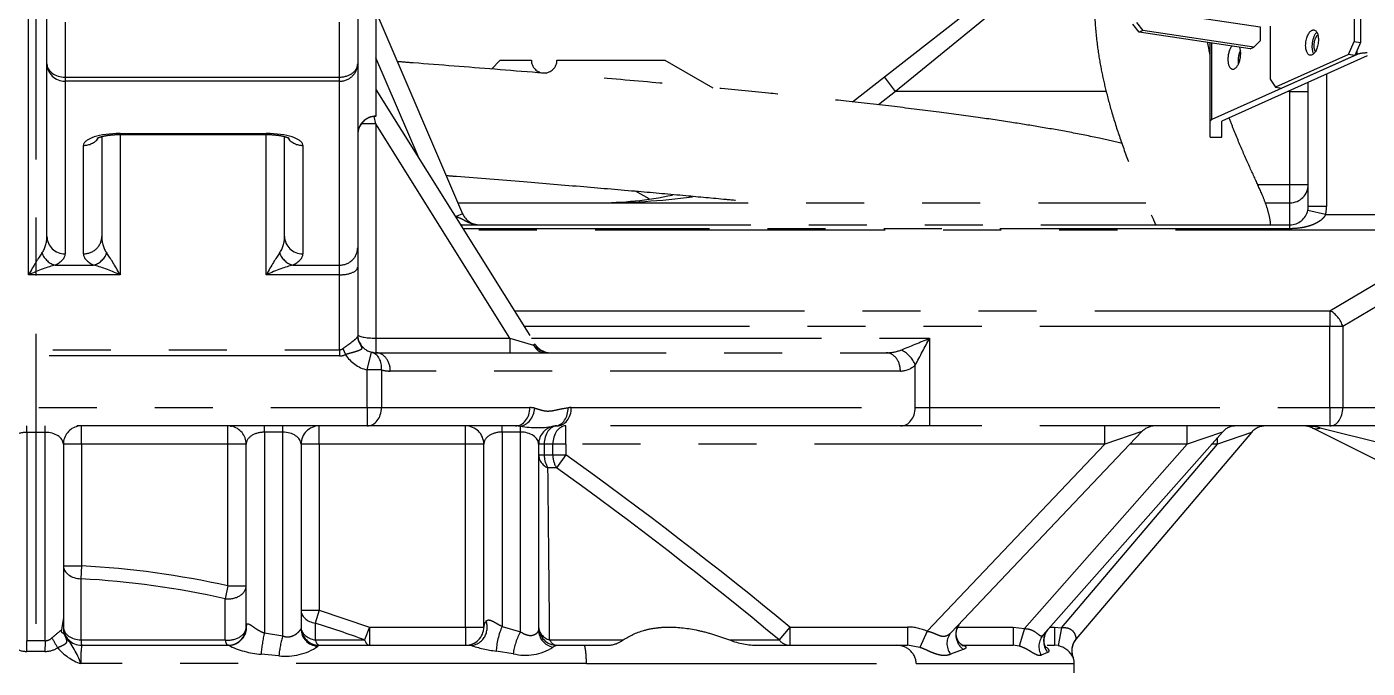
# Model space of a CAD drawing. Extents: x -2384 to 29887, y -2542 to 22350.
# Drawn here: x 4792.8 to 5159.4, y 1285.3 to 1460.7 of the extents above; entities that cross this region are included whole.
import ezdxf

# ---------------------------------------------------------------- set-up
doc = ezdxf.new("R2010")
doc.units = 0
doc.header["$LTSCALE"] = 63.5
doc.header["$MEASUREMENT"] = 0
doc.linetypes.add('CENTER', pattern=[2, 1.25, -0.25, 0.25, -0.25])
doc.linetypes.add('PHANTOM', pattern=[2.5, 1.25, -0.25, 0.25, -0.25, 0.25, -0.25])
doc.layers.add('2', color=2, linetype='CENTER')
doc.layers.add('4', color=6, linetype='PHANTOM')

# ---------------------------------------------------------------- blocks, each defined once
blk = doc.blocks.new('r2000ibSolutionArm-ev')
at = {"layer": '2'}
blk.add_line((0, 892.22), (0, -35.62), dxfattribs=at)
at = {"layer": '4'}
for p, q in [((-2, 400.32), (-2, 559.23)), ((93, 522.01), (93, 443.68)), ((293.86, 498.36), (235.14, 450.48)), ((232.06, 454.42), (262.24, 478)), ((362.27, 478.37), (362.27, 463.88)), ((301.04, 473.17), (334.81, 468.13)), ((360.54, 475.66), (360.54, 464.14)), ((3, 457.97), (3, 472.72)), ((8, 469.37), (8, 454.38)), ((83, 454.38), (83, 469.37)), ((88, 472.72), (88, 457.97)), ((93, 472.33), (116.7, 417.03)), ((301.04, 469.31), (302.77, 467.12)), ((301.77, 466.67), (300.04, 468.86)), ((302.77, 467.12), (301.77, 466.67)), ((332.08, 462.14), (301.77, 466.67)), ((333.08, 462.59), (302.77, 467.12)), ((334.81, 468.13), (334.81, 464.26)), ((337.54, 468.32), (337.54, 453.83)), ((321.2, 442.35), (321.2, 463.77)), ((321.63, 442.76), (321.63, 463.7)), ((332.08, 462.14), (333.08, 462.59)), ((333.08, 462.59), (334.81, 464.26)), ((359.04, 460.57), (360.54, 464.14)), ((360.54, 464.14), (362.27, 463.88)), ((362.27, 463.88), (360.77, 460.31)), ((104.78, 432.15), (93, 459.64)), ((127, 459), (124.58, 456.58)), ((127, 459), (135.5, 459)), ((142.5, 459), (172.04, 459)), ((172.04, 459), (185.13, 451.44)), ((361.35, 460.57), (321.63, 442.76)), ((364.12, 460.15), (324.4, 442.35)), ((359.04, 460.57), (339.04, 451.6)), ((360.77, 460.31), (340.77, 451.34)), ((360.77, 460.31), (359.04, 460.57)), ((361.35, 460.57), (361.35, 461.68)), ((3, 410.79), (3, 457.97)), ((88, 457.97), (88, 407.69)), ((353, 455.17), (353, 419)), ((8, 454.38), (8, 453.24)), ((8, 454.38), (83, 454.38)), ((83, 453.24), (8, 453.24)), ((8, 453.24), (8, 406.07)), ((83, 453.24), (83, 454.38)), ((83, 402.96), (83, 453.24)), ((93, 451), (136.53, 381.35)), ((223.32, 447.6), (232.06, 454.42)), ((235.14, 450.48), (232.06, 454.42)), ((337.54, 453.83), (339.04, 451.6)), ((339.04, 451.6), (340.77, 451.34)), ((348, 419), (348, 452.93)), ((348, 421.91), (348, 452.93)), ((235.14, 450.48), (230.41, 446.79)), ((292.73, 450.48), (235.14, 450.48)), ((343, 450.48), (342.54, 450.48)), ((343, 425), (343, 450.48)), ((343, 450.48), (348, 450.48)), ((93, 443.62), (93, 443.68)), ((93, 441.57), (88.96, 441.57)), ((93, 441.57), (92.47, 443.6)), ((129.6, 383), (93, 441.57)), ((93, 441.57), (93, 383)), ((321.2, 437.95), (321.2, 442.35)), ((324.4, 437.95), (324.4, 442.35)), ((18, 438.12), (18, 410.79)), ((23, 438.68), (23, 438.95)), ((23, 438.95), (63, 438.95)), ((23, 438.68), (23, 400.32)), ((23, 438.68), (63, 438.68)), ((63, 438.68), (63, 438.95)), ((63, 400.32), (63, 438.68)), ((68, 410.79), (68, 438.11)), ((321.2, 437.95), (324.4, 437.95)), ((13, 406.07), (13, 435.7)), ((73, 435.7), (73, 406.07)), ((167.7, 421.09), (164.01, 423.22)), ((334.15, 425), (343, 425)), ((343, 425), (348, 425)), ((343, 420), (343, 425)), ((348, 419), (348, 421.91)), ((115.43, 420), (303.55, 420)), ((336.26, 420), (343, 420)), ((343, 414), (343, 420)), ((353, 419), (348, 419)), ((116.7, 417.03), (114.93, 416.27)), ((352.76, 416.84), (347.88, 417.92)), ((352.76, 416.84), (391.04, 416.84)), ((116.12, 414), (343, 414)), ((343, 412.92), (116.8, 412.92)), ((391.04, 412.55), (117.03, 412.55)), ((343, 412.92), (343, 414)), ((353.93, 390.45), (391.04, 412.55)), ((88, 407.69), (88, 402.4)), ((396.54, 409.41), (357.46, 386.16)), ((23, 400.32), (-2, 400.32)), ((5.24, 402.96), (15.76, 402.96)), ((83, 400.32), (63, 400.32)), ((70.24, 402.96), (83, 402.96)), ((83, 400.32), (83, 402.96)), ((83, 379.79), (83, 400.32)), ((88, 402.4), (88, 383.47)), ((130.84, 390.45), (353.93, 390.45)), ((353.93, 390.45), (353.93, 386.16)), ((353.93, 386.16), (133.53, 386.16)), ((357.46, 386.16), (353.93, 386.16)), ((353.93, 364), (353.93, 386.16)), ((357.46, 386.16), (357.46, 364)), ((93, 383), (129.6, 383)), ((93, 383), (93, 379)), ((129.6, 383), (136.11, 381.09)), ((129.6, 383), (129.6, 379)), ((135.5, 383), (244.43, 383)), ((136.53, 381.35), (136.11, 381.09)), ((244.43, 383), (244.43, 364)), ((-90.65, 379.79), (83, 379.79)), ((83, 378.13), (-90.65, 378.13)), ((83, 379.79), (83, 378.13)), ((83.92, 380.13), (84.65, 378.49)), ((90.57, 374.3), (91.78, 379.15)), ((93, 379), (232.51, 379)), ((94.5, 374.3), (90.57, 374.3)), ((90.57, 364), (90.57, 374.3)), ((94.5, 374.3), (94.5, 364)), ((236.44, 374), (96.93, 374)), ((240.5, 364), (240.5, 375.63)), ((-94.46, 364), (90.57, 364)), ((90.57, 364), (94.5, 364)), ((90.57, 364), (90.57, 359)), ((94.5, 364), (135.08, 364)), ((146.43, 364), (240.5, 364)), ((240.5, 364), (244.43, 364)), ((244.43, 364), (244.43, 359)), ((244.43, 364), (353.93, 364)), ((353.93, 364), (353.93, 359)), ((353.93, 364), (357.46, 364)), ((357.46, 364), (389.46, 364)), ((90.57, 359), (-94.46, 359)), ((-2.5, 357.24), (-2.5, 359)), ((-2.5, 357.24), (-2.5, 300.25)), ((2.5, 357.24), (-2.5, 357.24)), ((2.5, 357.24), (2.5, 359)), ((2.5, 300.25), (2.5, 357.24)), ((12.5, 354), (12.5, 359)), ((52.5, 354), (52.5, 359)), ((62.5, 357.27), (62.5, 359)), ((62.5, 357.27), (62.5, 302.39)), ((67.5, 357.27), (62.5, 357.27)), ((67.5, 357.27), (67.5, 359)), ((67.5, 301.57), (67.5, 357.27)), ((77.5, 354), (77.5, 359)), ((131.15, 359), (90.57, 359)), ((117.5, 354), (117.5, 359)), ((127.5, 357.31), (127.5, 359)), ((127.5, 357.31), (127.5, 304.17)), ((132.5, 357.31), (127.5, 357.31)), ((132.5, 357.31), (132.5, 358.92)), ((132.5, 302.73), (132.5, 357.31)), ((236.56, 359), (142.5, 359)), ((144.91, 354), (144.91, 359)), ((187, 359), (175.78, 359)), ((244.43, 359), (236.56, 359)), ((353.93, 359), (244.43, 359)), ((302.52, 357.44), (250.34, 302.52)), ((324.51, 357.31), (275.52, 301.85)), ((332.5, 357.24), (284.5, 300.77)), ((292.35, 354), (292.35, 359)), ((302.52, 357.44), (292.35, 354)), ((314.91, 354), (314.91, 359)), ((324.51, 357.31), (314.91, 354)), ((332.5, 357.24), (323.19, 354)), ((323.19, 354), (323.19, 355.82)), ((366.94, 349.53), (349.06, 358.47)), ((351.29, 358.47), (369.18, 354)), ((385.93, 359), (353.93, 359)), ((7.5, 354), (7.5, 306.6)), ((12.5, 354), (7.5, 354)), ((12.5, 354), (12.5, 320.74)), ((52.5, 354), (12.5, 354)), ((52.5, 315.28), (52.5, 354)), ((57.5, 354), (52.5, 354)), ((57.5, 304), (57.5, 354)), ((72.5, 354), (72.5, 303.5)), ((77.5, 354), (72.5, 354)), ((77.5, 354), (77.5, 308.62)), ((117.5, 354), (77.5, 354)), ((117.5, 304), (117.5, 354)), ((122.5, 354), (117.5, 354)), ((122.5, 304), (122.5, 354)), ((137.5, 354), (137.5, 303.02)), ((139.02, 354), (137.5, 354)), ((139.02, 354), (139.02, 351.07)), ((141.38, 354), (139.02, 354)), ((141.38, 351.07), (141.38, 354)), ((144.91, 354), (141.38, 354)), ((144.91, 354), (144.91, 351.07)), ((292.35, 354), (144.91, 354)), ((243.77, 302.86), (292.35, 354)), ((270.35, 303.56), (314.91, 354)), ((280.53, 303.81), (323.19, 354)), ((314.91, 354), (299.25, 354)), ((323.19, 354), (321.58, 354)), ((137.5, 351.07), (139.02, 351.07)), ((139.02, 351.07), (141.38, 351.07)), ((141.38, 351.07), (144.91, 351.07)), ((144.91, 351.07), (142.41, 347.54)), ((142.41, 347.54), (140.04, 347.54)), ((7.5, 320.74), (12.5, 320.74)), ((12.5, 320.74), (12.31, 317.2)), ((52.5, 315.28), (51.73, 311.74)), ((52.5, 315.28), (57.5, 315.28)), ((72.5, 308.62), (77.5, 308.62)), ((77.5, 308.62), (76.39, 305.09)), ((77.5, 308.62), (91.19, 304)), ((7.5, 306.6), (6.98, 303.2)), ((7.5, 306.6), (7.5, 303.47)), ((76.39, 305.09), (76.41, 300.46)), ((62.5, 302.39), (67.5, 301.57)), ((91.19, 304), (89.91, 300.46)), ((91.19, 304), (117.5, 304)), ((91.19, 304), (91.19, 299)), ((117.5, 304), (122.5, 304)), ((117.5, 304), (117.5, 299)), ((127.5, 304.17), (132.5, 302.73)), ((206.19, 304), (203.3, 300.46)), ((206.19, 304), (238.36, 304)), ((206.19, 304), (206.19, 299)), ((238.36, 304), (238.36, 299)), ((243.77, 302.86), (241.78, 298.43)), ((252.15, 304), (267.28, 304)), ((267.28, 304), (270.35, 303.56)), ((267.28, 304), (267.28, 299)), ((270.35, 303.56), (268.94, 298.78)), ((277.42, 304), (278.6, 304)), ((278.6, 304), (280.53, 303.81)), ((278.6, 304), (278.6, 299)), ((280.53, 303.81), (279.57, 298.91)), ((12.32, 300.46), (51.76, 300.46)), ((12.5, 299), (52.65, 299)), ((52.65, 299), (52.5, 299)), ((76.41, 300.46), (89.91, 300.46)), ((77.5, 299), (77.07, 298.75)), ((77.5, 299), (118.84, 299)), ((130.56, 296.71), (125.88, 297.43)), ((140.5, 300.46), (160.61, 300.46)), ((142.5, 299), (141.41, 298.51)), ((142.5, 299), (149.99, 299)), ((149.81, 299), (156.62, 299)), ((189.67, 300.46), (203.3, 300.46)), ((197.51, 299), (235.25, 299)), ((235.25, 299), (238.36, 299)), ((241.78, 298.43), (238.36, 299)), ((253.65, 297.87), (250.16, 296.54)), ((253.25, 299), (267.28, 299)), ((268.94, 298.78), (267.28, 299)), ((276.72, 297.03), (274.95, 296.27)), ((276.57, 299), (278.6, 299)), ((279.57, 298.91), (278.6, 299)), ((150.57, 294), (12.28, 294)), ((66.44, 296.15), (61.57, 296.56)), ((150.57, 294), (240.8, 294)), ((240.8, 294), (284, 294)), ((284, 291.5), (284, 294))]:
    blk.add_line(p, q, dxfattribs=at)
for centre, radius, start, end in [((139, 459), 3.5, 180, 0), ((93, 438.62), 5, 90, 180), ((153.57, 520), 100, 270, 281.8349), ((154.19, 616.98), 196.98, 269.8205, 277.4006), ((343, 425), 5, 270, 0), ((343, 419), 5, 347.5407, 0), ((343, 419), 10, 347.5407, 0), ((121.3, 419), 5, 203.1986, 270), ((343, 419), 5, 270, 347.5407), ((93.77, 384.01), 5.77, 180.1237, 204.6403), ((93, 384), 5, 203.2762, 255.9183), ((140.77, 384), 5, 212.0054, 251.883), ((60.55, 813.87), 468.47, 292.0687, 293.1111), ((-80.98, 552.08), 366.72, 331.2401, 332.5449), ((93, 384), 10, 213.4148, 255.9183), ((93, 384), 5, 255.9183, 270), ((141, 385.75), 6.75, 223.6408, 268.0491), ((96.93, 384), 10, 255.9183, 270), ((146.43, 354), 10, 90, 95.1081), ((12.5, 354), 5, 102.1624, 180), ((52.5, 354), 5, 0, 78.7623), ((77.5, 354), 5, 90, 180), ((117.5, 354), 5, 0, 90), ((137.12, 385.94), 27.41, 260.2926, 280.3696), ((142.5, 354), 5, 95.1081, 180), ((142.5, 354), 5, 90, 95.1081), ((306.15, 354), 5, 90, 136.4688), ((328.25, 354), 5, 90, 138.5448), ((336.31, 354), 5, 90, 139.6355), ((346.82, 354), 5, 63.4349, 90), ((-505, -558.41), 1117.83, 50.48919, 54.45055), ((-11368.22, 211.8), 11509.06, 0.441428, 0.675774), ((-510.56, -559.97), 1118.01, 50.31936, 54.26411), ((-1.17, 71.41), 249.7, 77.5894, 86.8628), ((-1.16, 74.98), 242.59, 77.408, 86.8171), ((-22.33, -5.64), 326.03, 69.865, 72.3752), ((2.46, 302.94), 2.69, 270.7575, 315.0974), ((46.14, 253.24), 63.48, 128.0847, 131.1475), ((12.5, 304), 5, 180, 270), ((12.27, 303.64), 4.78, 182.0978, 207.3016), ((-11.45, 285.39), 25.25, 19.9407, 39.5112), ((52.5, 304), 5, 270, 0), ((77.5, 304), 5, 180, 270), ((117.5, 304), 5, 270, 0), ((142.5, 304), 5, 180, 270), ((238.41, 290.81), 13.19, 66.009, 90.2028), ((288.34, 297.57), 5, 139.6346, 200.9839), ((-2.46, 303.95), 6.62, 238.0467, 269.967), ((0, 55.03), 245.23, 89.4159, 90.5841), ((0, 59.71), 237.64, 89.4066, 90.5934), ((2.48, 303.87), 6.54, 269.8402, 302.1461), ((16.69, 307.2), 13.92, 219.5819, 251.5631), ((40.36, 295.29), 28.11, 172.4162, 182.6305), ((63.51, 321.17), 24.68, 243.8953, 265.4847), ((68.44, 311.02), 15, 262.3548, 305.1307), ((130.83, 336.17), 39.05, 252.1292, 262.7229), ((133.97, 309.78), 13.5, 255.3888, 303.4498), ((156.05, 306.71), 7.73, 274.2125, 306.1176), ((197.63, 321.37), 22.37, 249.1526, 269.6826), ((235.54, 293.74), 5.26, 2.781, 93.1994), ((278.3, 293.05), 5.99, 26.9174, 77.7689), ((279, 294), 5, 0, 20.8141)]:
    blk.add_arc(centre, radius, start, end, dxfattribs=at)
for centre, major_axis, ratio, start_param, end_param in [((334.81, 468.13), (-0.0003, -0.00198), 0.482963, 3.441652, 5.012448), ((350.77, 463.55), (0.52, 3.46), 0.482963, 0.544531, 2.597061), ((350.77, 463.55), (-0.37, -2.47), 0.482963, 3.54689, 5.877888), ((327.77, 460.01), (-0.52, -3.46), 0.482963, 3.808812, 6.283185), ((327.77, 460.01), (-0.52, -3.46), 0.482963, 0, 2.474374), ((330.55, 459.59), (0.52, 3.46), 0.482963, 0.977009, 2.164584), ((364.12, 460.15), (3.2, 0), 0.258819, 1.570796, 2.617994), ((8, 457.97), (5, 0), 0.718741, 3.141593, 4.712389), ((8, 457.97), (5, 0), 0.945519, 3.141593, 4.712389), ((83, 457.97), (-5, 0), 0.945519, 1.570796, 3.141593), ((83, 457.97), (-5, 0), 0.718741, 1.570796, 3.141593), ((93, 438.74), (5, 0), 0.988284, 1.570796, 3.141593), ((324.4, 442.35), (3.2, 0), 0.258819, 2.617994, 3.141593), ((23, 435.7), (-10, 0), 0.325568, 4.712389, 6.283185), ((13, 440.43), (-5, 0), 0.945519, 1.570796, 2.499292), ((63, 435.7), (-10, 0), 0.325568, 3.141593, 4.712389), ((73, 440.43), (5, 0), 0.945519, 3.783234, 4.712389), ((116.63, 417), (0, -3), 0.582985, 4.957227, 5.151663), ((-2, 410.79), (0, -6.59), 0.759297, 0.808937, 1.570796), ((8, 410.79), (5, 0), 0.945519, 3.141593, 4.712389), ((13, 410.79), (-5, 0), 0.945519, 1.570796, 3.141593), ((23, 410.79), (0, 6.59), 0.759297, 1.570796, 2.332655), ((63, 410.79), (0, -6.59), 0.759297, 0.808937, 1.570796), ((73, 410.79), (5, 0), 0.945519, 3.141593, 4.712389), ((116.63, 417), (0, -3), 0.582985, 5.913446, 6.283185), ((83, 407.69), (-5, 0), 0.945519, 1.570796, 3.141593), ((-2, 398.23), (4.92, 9.31), 0.093963, 0.58593, 1.394867), ((5.24, 407.69), (2.13, -4.52), 0.77814, 4.664108, 5.73827), ((-2, 406.07), (10, 0), 0.449957, 5.521326, 6.283185), ((23, 406.07), (10, 0), 0.449957, 3.141593, 3.903452), ((15.76, 407.69), (-2.13, -4.52), 0.77814, 0.544915, 1.619077), ((23, 398.23), (-4.92, 9.31), 0.093963, 4.888318, 5.697255), ((63, 398.23), (4.92, 9.31), 0.093963, 0.58593, 1.394867), ((70.24, 407.69), (2.13, -4.52), 0.77814, 4.664108, 5.73827), ((63, 406.07), (10, 0), 0.449957, 5.521326, 6.283185), ((-2, 398.23), (9.97, 4.7), 0.17176, 0.681082, 1.49002), ((23, 398.23), (-9.97, 4.7), 0.17176, 4.793166, 5.602103), ((63, 398.23), (9.97, 4.7), 0.17176, 0.681082, 1.49002), ((83, 402.4), (-5, 0), 0.417095, 1.570796, 3.141593), ((353.93, 386.16), (-2.56, 4.3), 0.651731, 4.342326, 5.54306), ((93, 384), (-5, 0), 0.2, 0, 1.570796), ((92, 383.47), (-4, 0), 0.937829, 0, 0.518356), ((83, 399.7), (0, -19.91), 0.251137, 0, 0.184709), ((83, 399.7), (0, 21.58), 0.417095, 3.141593, 3.326302), ((90.57, 374.3), (-1.22, -4.85), 0.777632, 1.763441, 3.141593), ((93, 374), (0, -5), 0.786893, 1.570796, 3.141593), ((139.17, 383), (0, 4), 0.870186, 2.068918, 3.141593), ((232.51, 383), (7.06, 0), 0.566741, 4.712389, 5.324436), ((232.51, 374), (0, -5), 0.786893, 1.570796, 3.141593), ((236.56, 375.63), (3.33, -3.73), 0.688796, 1.018288, 2.226657), ((236.44, 383), (0, 9), 0.784211, 3.141593, 3.75364), ((90.57, 364), (0, 5), 0.786893, 3.141593, 4.712389), ((131.15, 364), (0, 5), 0.786893, 3.141593, 4.712389), ((132.5, 363.85), (1.09, 4.88), 0.779514, 3.420814, 4.884876), ((135.08, 354), (0, 10), 0.784211, 6.10968, 6.283185), ((141.61, 363.96), (-0.45, 4.98), 0.785698, 3.141593, 4.642271), ((142.5, 364), (0, 5), 0.786893, 3.141593, 4.712389), ((236.56, 364), (0, 5), 0.786893, 3.141593, 4.712389), ((353.93, 364), (0, 5), 0.707107, 3.141593, 4.712389), ((-2.5, 354), (5, 0), 0.647648, 1.570796, 3.141593), ((2.5, 354), (5, 0), 0.647648, 0, 1.570796), ((54.45, 363.81), (-0.97, -4.9), 0.974571, 6.199998, 6.283185), ((62.5, 354), (5, 0), 0.654931, 1.570796, 3.141593), ((67.5, 354), (5, 0), 0.654931, 0, 1.570796), ((127.5, 354), (5, 0), 0.662035, 1.570796, 3.141593), ((131.15, 354), (7.84, 0), 0.637584, 1.397291, 1.570796), ((132.5, 354), (5, 0), 0.662035, 0, 1.570796), ((142.5, 354), (0, -5), 0.695122, 3.141593, 4.712389), ((144.91, 354), (0, -5), 0.706896, 3.141593, 4.712389), ((346.82, 354), (10, 0), 0.5, 1.107149, 1.570796), ((351.29, 362.94), (2.24, 4.47), 0.666667, 3.141593, 3.785094), ((142.5, 351.07), (-5, 0), 0.811961, 0, 1.056956), ((142.5, 351.07), (0, 5), 0.695122, 1.570796, 2.356194), ((144.91, 351.07), (0, -5), 0.706896, 4.712389, 5.497787), ((12.5, 320.74), (-5, 0), 0.707606, 0, 1.533229), ((52.5, 315.28), (5, 0), 0.715663, 4.557601, 6.283185), ((77.5, 308.62), (-5, 0), 0.725112, 0, 1.347482), ((52.65, 304), (0, 5), 0.991449, 3.141593, 4.825007), ((62.5, 304), (-5, 0), 0.654931, 6.110741, 6.283185), ((118.84, 304), (0, 5), 0.917577, 3.141593, 5.050111), ((127.5, 304), (-5, 0), 0.662035, 5.759025, 6.283185), ((256.5, 301.74), (-3.62, 3.44), 0.960136, 0, 1.691169), ((6.05, 298.34), (-2.31, 3.86), 0.018008, 0.784918, 1.560029), ((12.5, 304), (-5, 0), 0.707542, 0, 1.535724), ((4.9, 299.95), (3.15, 1.52), 0.00758, 6.090069, 6.157738), ((52.5, 304), (5, 0), 0.714902, 4.564579, 6.283185), ((62.5, 299.12), (0.75, 4.94), 0.128129, 0.866349, 2.133928), ((67.5, 298.3), (0.87, 4.92), 0.149944, 0.870002, 2.049023), ((77.5, 304), (-5, 0), 0.724434, 0, 1.351644), ((77.5, 303.5), (-5, 0), 0.953176, 0, 1.484615), ((127.5, 300.86), (1.24, 4.84), 0.214642, 0.874711, 2.411495), ((132.5, 299.42), (1.54, 4.76), 0.261849, 0.889201, 2.258286), ((142.5, 304), (-5, 0), 0.771421, 0, 1.159564), ((142.5, 303.02), (-5, 0), 0.923871, 0, 1.351669), ((253.97, 299.07), (-3.62, 3.44), 0.910723, 0, 1.367145), ((279.27, 298.54), (-3.75, 3.31), 0.972976, 0, 1.216685), ((280.61, 300.06), (-3.75, 3.31), 0.9856, 0, 1.388277), ((288.31, 297.53), (-3.81, 3.24), 0.999828, 0, 0.42608), ((-2.5, 297.33), (0.05, -4.5), 0.008665, 1.570708, 2.275246), ((2.5, 297.33), (-0.05, -4.5), 0.008665, 4.007939, 4.712477), ((12.5, 304), (0, 5), 0.049589, 2.356194, 3.141593), ((52.5, 304), (0, -5), 0.208275, 5.497787, 6.283185), ((77.5, 304), (0, 5), 0.307453, 2.356194, 3.141593), ((91.19, 304), (0, -5), 0.361746, 5.497787, 6.283185), ((142.5, 304), (0, 5), 0.565317, 2.356194, 3.141593), ((206.19, 304), (0, -5), 0.817988, 5.497787, 6.283185), ((288.31, 297.53), (-3.81, 3.24), 0.999828, 0.42608, 1.065408)]:
    blk.add_ellipse(centre, major_axis=major_axis, ratio=ratio, start_param=start_param, end_param=end_param, dxfattribs=at)
blk.add_ellipse((349.04, 463.81), major_axis=(-0.52, -3.46), ratio=0.482963, dxfattribs=at)
for points, knots in [([(298.55, 507.74), (298.12, 507.08), (296.78, 504.9), (294.75, 500.99), (292.79, 496.07), (291.42, 491.38), (290.53, 487.16), (289.94, 483.14), (289.47, 477.76), (289.47, 471.03), (290.15, 463.55), (291.24, 456.92), (292.6, 450.73), (294.36, 444.2), (296.71, 436.92), (299.51, 429.42), (302.08, 423.29), (304.14, 418.63), (305.44, 415.8), (306.11, 414.34), (306.32, 413.87)], [0.069351, 0.069351, 0.069351, 0.069351, 0.0741955, 0.0849919, 0.0963548, 0.1066162, 0.1146223, 0.1219344, 0.1308763, 0.1468794, 0.1617701, 0.174497, 0.185876, 0.1993188, 0.2151932, 0.2330071, 0.2512222, 0.26357, 0.2761565, 0.2828412, 0.2828412, 0.2828412, 0.2828412]), ([(297.12, 436.25), (295.14, 436.73), (290.6, 437.75), (283.1, 439.25), (275.01, 440.69), (266.62, 442.04), (257.38, 443.4), (246.66, 444.85), (234.6, 446.34), (222.2, 447.74), (210.69, 448.96), (198.69, 450.17), (184.88, 451.48), (167.7, 453.03), (147.64, 454.73), (125.81, 456.5), (109.15, 457.8), (100.31, 458.48), (98.86, 458.6)], [0.4984274, 0.4984274, 0.4984274, 0.4984274, 0.5114341, 0.5266935, 0.5407169, 0.5536144, 0.5681778, 0.584435, 0.602536, 0.6216859, 0.6382998, 0.6518454, 0.672717, 0.6967181, 0.7241302, 0.757014, 0.7886964, 0.7948931, 0.7948931, 0.7948931, 0.7948931]), ([(337.72, 414.03), (337.64, 414.97), (337.36, 416.64), (336.55, 419.37), (335.21, 422.75), (333.35, 426.8), (330.63, 432.76), (328.22, 438.45), (326.84, 442), (326.39, 443.19)], [0.6943805, 0.6943805, 0.6943805, 0.6943805, 0.7048972, 0.7173821, 0.7308661, 0.7530852, 0.7743447, 0.7937371, 0.8032836, 0.8032836, 0.8032836, 0.8032836]), ([(16.78, 437.69), (16.78, 437.69), (16.82, 437.71), (17.14, 437.87), (18.01, 438.15), (19.37, 438.43), (21.14, 438.64), (22.32, 438.67), (23, 438.68)], [0.3830969, 0.3830969, 0.3830969, 0.3830969, 0.4213968, 0.5083821, 0.6145305, 0.7370424, 0.871476, 1, 1, 1, 1]), ([(63, 438.68), (63.4, 438.68), (64.39, 438.66), (66.11, 438.51), (67.71, 438.22), (68.77, 437.91), (69.17, 437.72), (69.22, 437.69), (69.22, 437.69)], [0, 0, 0, 0, 0.0751912, 0.2193383, 0.3599673, 0.475456, 0.5769115, 0.6168608, 0.6168608, 0.6168608, 0.6168608]), ([(112.22, 427.47), (113.16, 427.39), (120.18, 426.84), (132.71, 425.85), (149.31, 424.48), (164.11, 423.22), (177.08, 422.06), (186.93, 421.15), (193.95, 420.48), (197.29, 420.15), (198.8, 420)], [0.2326647, 0.2326647, 0.2326647, 0.2326647, 0.2368023, 0.2635968, 0.2876066, 0.3092443, 0.3281223, 0.3442007, 0.3522991, 0.3589381, 0.3589381, 0.3589381, 0.3589381]), ([(114.93, 416.27), (115.47, 416.08), (115.96, 415.85), (116.94, 415.34), (117.42, 415.07), (118.44, 414.59), (118.98, 414.38), (119.83, 414.16), (120.12, 414.1), (120.56, 414.04), (120.71, 414.02), (121, 414), (121.15, 414), (121.3, 414)], [0, 0, 0, 0, 0.25, 0.25, 0.5, 0.5, 0.75, 0.75, 0.875, 0.875, 0.9375, 0.9375, 1, 1, 1, 1]), ([(352.76, 416.84), (352.67, 416.63), (352.55, 416.42), (352.28, 416.05), (352.13, 415.87), (351.64, 415.37), (351.27, 415.1), (350.7, 414.73), (350.5, 414.61), (350.1, 414.4), (349.9, 414.3), (349.28, 414.02), (348.86, 413.86), (348, 413.58), (347.56, 413.47), (346.67, 413.26), (346.22, 413.18), (344.86, 412.99), (343.94, 412.92), (343, 412.92)], [0, 0, 0, 0, 0.0625, 0.0625, 0.125, 0.125, 0.25, 0.25, 0.3125, 0.3125, 0.375, 0.375, 0.5, 0.5, 0.625, 0.625, 0.75, 0.75, 1, 1, 1, 1]), ([(83.92, 380.13), (84.41, 380.5), (84.91, 380.85), (85.89, 381.54), (86.34, 381.87), (86.93, 382.35), (87.11, 382.5), (87.43, 382.77), (87.57, 382.89), (87.78, 383.1), (87.86, 383.19), (87.95, 383.29), (87.97, 383.33), (87.99, 383.39), (88, 383.42), (88, 383.47)], [0, 0, 0, 0, 0.25, 0.25, 0.5, 0.5, 0.625, 0.625, 0.75, 0.75, 0.875, 0.875, 0.9375, 0.9375, 1, 1, 1, 1]), ([(88.53, 381.61), (88.59, 381.46), (88.66, 381.33), (88.79, 381.06), (88.86, 380.94), (88.97, 380.7), (89.03, 380.58), (89.09, 380.37), (89.11, 380.28), (89.09, 380.11), (89.05, 380.04), (88.94, 379.91), (88.87, 379.85), (88.62, 379.7), (88.4, 379.61), (87.93, 379.44), (87.67, 379.36), (87.12, 379.19), (86.83, 379.11), (86.23, 378.94), (85.92, 378.86), (85.29, 378.68), (84.97, 378.59), (84.65, 378.49)], [0, 0, 0, 0, 0.0625, 0.0625, 0.125, 0.125, 0.1875, 0.1875, 0.25, 0.25, 0.3125, 0.3125, 0.375, 0.375, 0.5, 0.5, 0.625, 0.625, 0.75, 0.75, 0.875, 0.875, 1, 1, 1, 1]), ([(136.43, 363.85), (136.81, 363.77), (137.18, 363.65), (137.93, 363.42), (138.3, 363.3), (139.06, 363.13), (139.43, 363.08), (140.19, 363.06), (140.58, 363.08), (141.73, 363.22), (142.49, 363.41), (144.01, 363.74), (144.78, 363.89), (145.54, 363.96)], [0, 0, 0, 0, 0.125, 0.125, 0.25, 0.25, 0.375, 0.375, 0.5, 0.5, 0.75, 0.75, 1, 1, 1, 1]), ([(12.31, 317.2), (12.31, 314.85), (12.32, 312.49), (12.32, 310.14), (12.32, 306.91), (12.32, 303.69), (12.32, 300.46)], [0, 0, 0, 0, 0.422164, 0.422164, 0.422164, 1, 1, 1, 1]), ([(51.76, 300.46), (51.76, 302.8), (51.75, 305.13), (51.74, 307.46), (51.74, 308.89), (51.73, 310.31), (51.73, 311.74)], [0, 0, 0, 0, 0.619852, 0.619852, 0.619852, 1, 1, 1, 1]), ([(57.57, 304.56), (57.6, 304.67), (57.64, 304.76), (57.77, 304.89), (57.85, 304.93), (58.02, 304.92), (58.08, 304.9), (58.23, 304.85), (58.31, 304.81), (58.5, 304.71), (58.6, 304.65), (58.82, 304.51), (58.94, 304.43), (59.31, 304.17), (59.57, 303.98), (60.12, 303.6), (60.4, 303.41), (60.98, 303.06), (61.27, 302.9), (61.88, 302.61), (62.18, 302.49), (62.5, 302.39)], [0, 0, 0, 0, 0.125, 0.125, 0.25, 0.25, 0.3125, 0.3125, 0.375, 0.375, 0.4375, 0.4375, 0.5, 0.5, 0.625, 0.625, 0.75, 0.75, 0.875, 0.875, 1, 1, 1, 1]), ([(123.17, 305.66), (123.24, 305.74), (123.32, 305.8), (123.52, 305.9), (123.64, 305.93), (123.92, 305.94), (124.09, 305.92), (124.37, 305.84), (124.47, 305.8), (124.68, 305.72), (124.78, 305.67), (125, 305.56), (125.11, 305.51), (125.33, 305.39), (125.44, 305.33), (125.78, 305.14), (126, 305.01), (126.65, 304.63), (127.08, 304.39), (127.5, 304.17)], [0, 0, 0, 0, 0.125, 0.125, 0.25, 0.25, 0.375, 0.375, 0.4375, 0.4375, 0.5, 0.5, 0.5625, 0.5625, 0.625, 0.625, 0.75, 0.75, 1, 1, 1, 1]), ([(253.58, 298.98), (253.58, 298.98), (253.54, 298.98), (253.31, 299.07), (252.64, 299.57), (251.96, 300.6), (251.61, 302.07), (251.84, 303.61), (252.39, 304.73), (252.82, 305.09), (252.9, 305.15)], [0.0804589, 0.0804589, 0.0804589, 0.0804589, 0.1115576, 0.1998527, 0.3313577, 0.4815971, 0.6399793, 0.8014774, 0.9680735, 1, 1, 1, 1]), ([(8, 301.43), (8.07, 301.24), (8.15, 301.05), (8.28, 300.69), (8.33, 300.51), (8.38, 300.27), (8.39, 300.19), (8.39, 300.03), (8.38, 299.96), (8.34, 299.81), (8.32, 299.75), (8.24, 299.61), (8.19, 299.55), (8.03, 299.37), (7.88, 299.26), (7.56, 299.06), (7.38, 298.96), (7, 298.78), (6.8, 298.69), (6.38, 298.51), (6.17, 298.43), (5.96, 298.34)], [0, 0, 0, 0, 0.125, 0.125, 0.25, 0.25, 0.3125, 0.3125, 0.375, 0.375, 0.4375, 0.4375, 0.5, 0.5, 0.625, 0.625, 0.75, 0.75, 0.875, 0.875, 1, 1, 1, 1]), ([(6.98, 303.2), (6.93, 303.05), (6.91, 302.88), (6.95, 302.65), (7.01, 302.59), (7.18, 302.47), (7.3, 302.46), (7.48, 302.39), (7.55, 302.32), (7.73, 301.99), (7.85, 301.72), (8, 301.43)], [0, 0, 0, 0, 0.125, 0.125, 0.25, 0.25, 0.5, 0.5, 0.75, 0.75, 1, 1, 1, 1]), ([(67.5, 301.57), (67.81, 301.46), (68.13, 301.38), (68.77, 301.31), (69.09, 301.32), (69.56, 301.39), (69.72, 301.42), (70.02, 301.51), (70.16, 301.57), (70.59, 301.75), (70.85, 301.9), (71.33, 302.23), (71.54, 302.41), (71.82, 302.67), (71.9, 302.75), (72.05, 302.91), (72.12, 302.99), (72.29, 303.2), (72.38, 303.31), (72.48, 303.46), (72.5, 303.5), (72.5, 303.5)], [0, 0, 0, 0, 0.125, 0.125, 0.25, 0.25, 0.3125, 0.3125, 0.375, 0.375, 0.5, 0.5, 0.625, 0.625, 0.6875, 0.6875, 0.75, 0.75, 0.875, 0.875, 1, 1, 1, 1]), ([(132.5, 302.73), (132.78, 302.55), (133.06, 302.38), (133.63, 302.1), (133.91, 301.98), (134.34, 301.84), (134.49, 301.81), (134.78, 301.75), (134.92, 301.73), (135.2, 301.71), (135.34, 301.71), (135.61, 301.73), (135.75, 301.75), (136.13, 301.84), (136.37, 301.94), (136.78, 302.16), (136.96, 302.3), (137.24, 302.56), (137.34, 302.68), (137.47, 302.89), (137.5, 302.97), (137.5, 303.02)], [0, 0, 0, 0, 0.125, 0.125, 0.25, 0.25, 0.3125, 0.3125, 0.375, 0.375, 0.4375, 0.4375, 0.5, 0.5, 0.625, 0.625, 0.75, 0.75, 0.875, 0.875, 1, 1, 1, 1]), ([(160.61, 300.46), (162.3, 301.6), (164.19, 302.48), (167.34, 303.38), (168.45, 303.61), (170.19, 303.84), (170.79, 303.9), (172, 303.98), (172.61, 304), (175.73, 304), (178.35, 303.69), (182.49, 302.79), (183.91, 302.42), (186.77, 301.54), (188.21, 301.03), (189.67, 300.46)], [0, 0, 0, 0, 0.25, 0.25, 0.375, 0.375, 0.4375, 0.4375, 0.5, 0.5, 0.75, 0.75, 0.875, 0.875, 1, 1, 1, 1]), ([(243.77, 302.86), (244.15, 302.8), (244.51, 302.72), (245.04, 302.55), (245.21, 302.49), (245.55, 302.36), (245.71, 302.29), (246.2, 302.08), (246.5, 301.95), (247.09, 301.71), (247.36, 301.62), (247.76, 301.53), (247.89, 301.51), (248.15, 301.49), (248.28, 301.49), (248.66, 301.52), (248.89, 301.57), (249.35, 301.75), (249.57, 301.88), (249.98, 302.17), (250.17, 302.33), (250.34, 302.52)], [0, 0, 0, 0, 0.125, 0.125, 0.1875, 0.1875, 0.25, 0.25, 0.375, 0.375, 0.5, 0.5, 0.5625, 0.5625, 0.625, 0.625, 0.75, 0.75, 0.875, 0.875, 1, 1, 1, 1]), ([(270.35, 303.56), (270.7, 303.57), (271.05, 303.54), (271.55, 303.45), (271.72, 303.41), (272.04, 303.32), (272.2, 303.26), (272.65, 303.07), (272.93, 302.92), (273.42, 302.6), (273.64, 302.43), (274.03, 302.12), (274.21, 301.98), (274.53, 301.75), (274.67, 301.66), (274.88, 301.6), (274.94, 301.59), (275.07, 301.59), (275.13, 301.6), (275.31, 301.66), (275.42, 301.74), (275.52, 301.85)], [0, 0, 0, 0, 0.125, 0.125, 0.1875, 0.1875, 0.25, 0.25, 0.375, 0.375, 0.5, 0.5, 0.625, 0.625, 0.75, 0.75, 0.8125, 0.8125, 0.875, 0.875, 1, 1, 1, 1]), ([(276.24, 298.5), (276.24, 298.5), (276.2, 298.54), (276.02, 298.79), (275.74, 299.56), (275.65, 300.73), (275.99, 302.06), (276.47, 303.05), (276.86, 303.37), (276.86, 303.37)], [0.3364581, 0.3364581, 0.3364581, 0.3364581, 0.3995464, 0.5250138, 0.6368136, 0.7485181, 0.8697599, 0.9993858, 1, 1, 1, 1]), ([(280.53, 303.81), (280.88, 303.86), (281.23, 303.88), (281.75, 303.83), (281.92, 303.81), (282.25, 303.73), (282.41, 303.68), (282.88, 303.5), (283.15, 303.33), (283.6, 302.93), (283.77, 302.71), (284.05, 302.27), (284.15, 302.05), (284.3, 301.64), (284.35, 301.45), (284.43, 301.12), (284.45, 300.99), (284.47, 300.85), (284.48, 300.81), (284.49, 300.77), (284.5, 300.76), (284.5, 300.77)], [0, 0, 0, 0, 0.125, 0.125, 0.1875, 0.1875, 0.25, 0.25, 0.375, 0.375, 0.5, 0.5, 0.625, 0.625, 0.75, 0.75, 0.875, 0.875, 0.9375, 0.9375, 1, 1, 1, 1]), ([(150.57, 294), (150.57, 294.35), (150.56, 294.69), (150.54, 295.37), (150.53, 295.7), (150.49, 296.32), (150.46, 296.62), (150.41, 297.17), (150.38, 297.42), (150.32, 297.87), (150.29, 298.07), (150.22, 298.41), (150.19, 298.55), (150.13, 298.78), (150.1, 298.86), (150.04, 298.97), (150.02, 299), (149.99, 299)], [0, 0, 0, 0, 0.125, 0.125, 0.25, 0.25, 0.375, 0.375, 0.5, 0.5, 0.625, 0.625, 0.75, 0.75, 0.875, 0.875, 1, 1, 1, 1]), ([(250.16, 296.54), (249.71, 296.35), (249.19, 296.23), (248.35, 296.2), (248.06, 296.22), (247.45, 296.29), (247.13, 296.35), (246.46, 296.52), (246.12, 296.64), (245.39, 296.91), (245.01, 297.06), (244.19, 297.42), (243.76, 297.62), (242.83, 298.02), (242.32, 298.24), (241.78, 298.43)], [0, 0, 0, 0, 0.25, 0.25, 0.375, 0.375, 0.5, 0.5, 0.625, 0.625, 0.75, 0.75, 0.875, 0.875, 1, 1, 1, 1]), ([(253.25, 299), (253.38, 299), (253.49, 298.99), (253.7, 298.97), (253.79, 298.95), (254.04, 298.89), (254.15, 298.83), (254.31, 298.72), (254.35, 298.65), (254.4, 298.53), (254.39, 298.47), (254.35, 298.3), (254.25, 298.19), (254, 298.01), (253.84, 297.93), (253.65, 297.87)], [0, 0, 0, 0, 0.0625, 0.0625, 0.125, 0.125, 0.25, 0.25, 0.375, 0.375, 0.5, 0.5, 0.75, 0.75, 1, 1, 1, 1]), ([(274.95, 296.27), (274.73, 296.17), (274.47, 296.16), (274, 296.27), (273.83, 296.33), (273.46, 296.49), (273.27, 296.59), (272.83, 296.83), (272.6, 296.97), (272.08, 297.29), (271.79, 297.47), (271.3, 297.76), (271.13, 297.85), (270.76, 298.05), (270.56, 298.15), (270.14, 298.35), (269.92, 298.44), (269.45, 298.62), (269.2, 298.71), (268.94, 298.78)], [0, 0, 0, 0, 0.25, 0.25, 0.375, 0.375, 0.5, 0.5, 0.625, 0.625, 0.75, 0.75, 0.8125, 0.8125, 0.875, 0.875, 0.9375, 0.9375, 1, 1, 1, 1]), ([(276.25, 298.55), (276.27, 298.54), (276.28, 298.53), (276.49, 298.4), (276.63, 298.28), (276.84, 298.05), (276.91, 297.94), (277, 297.73), (277.02, 297.63), (277.04, 297.46), (277.03, 297.38), (276.95, 297.18), (276.86, 297.09), (276.72, 297.03)], [0.2403049, 0.2403049, 0.2403049, 0.2403049, 0.25, 0.25, 0.375, 0.375, 0.5, 0.5, 0.625, 0.625, 0.75, 0.75, 1, 1, 1, 1])]:
    blk.add_open_spline(points, degree=3, knots=knots, dxfattribs=at)
for points, degree in [([(321.17, 460.48), (320.92, 461.61), (320.7, 462.74), (320.5, 463.87)], 3), ([(364.12, 460.15), (364.12, 460.15), (364.12, 460.15)], 2), ([(324.4, 442.35), (324.4, 442.35), (324.4, 442.35)], 2)]:
    blk.add_open_spline(points, degree=degree, dxfattribs=at)

msp = doc.modelspace()

# ---------------------------------------------------------------- block references
at = {"layer": '4'}
msp.add_blockref('r2000ibSolutionArm-ev', (4795.28, 992.55), dxfattribs=at)

doc.saveas('drawing.dxf')
